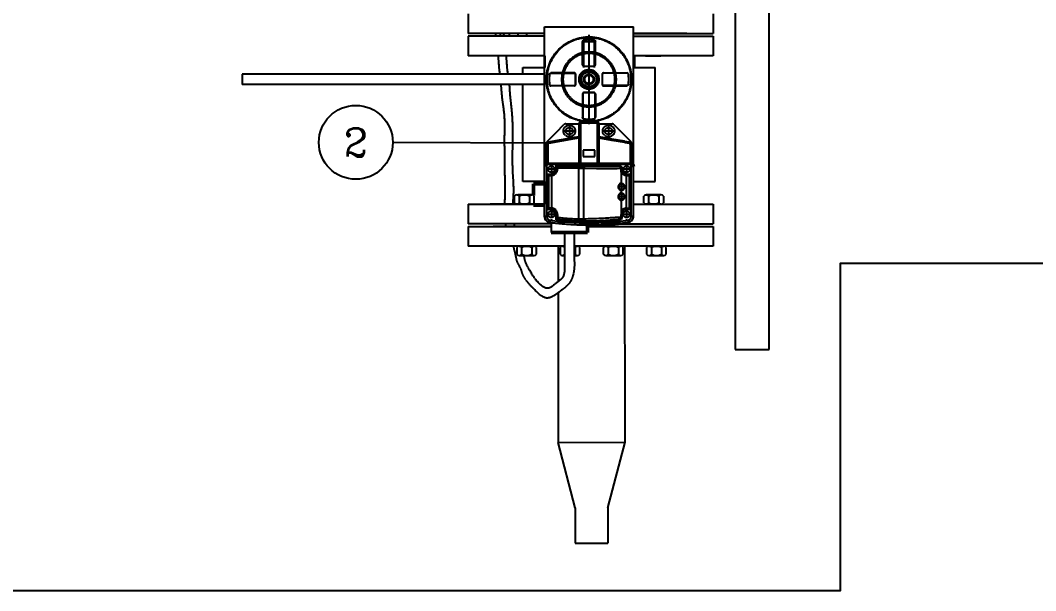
# Model space of a CAD drawing. Header units: millimetres. Extents: x -17263 to -7565, y 1486 to 4446.
# Drawn here: x -15091 to -14314, y 1676 to 2112 of the extents above; entities that cross this region are included whole.
import ezdxf
from ezdxf.enums import TextEntityAlignment as Align

# ---------------------------------------------------------------- set-up
doc = ezdxf.new("R2010")
doc.units = ezdxf.units.MM
doc.linetypes.add('1 PULG', pattern=[10, 10, 0])
doc.linetypes.add('CENTER', pattern=[50.8, 31.75, -6.35, 6.35, -6.35])
for name, color, linetype, lineweight in [('AM_0', 7, 'Continuous', 50), ('AM_4', 3, 'Continuous', 25), ('AM_7', 7, 'CENTER', 25)]:
    doc.layers.add(name, color=color, linetype=linetype, lineweight=lineweight)
for name, color, linetype in [('Conductor nuevo', 1, '1 PULG'), ('Instrumentos nuevos', 3, '1 PULG'), ('PIPING', 3, 'Continuous'), ('REFERENCIAS', 1, 'Continuous')]:
    doc.layers.add(name, color=color, linetype=linetype)
doc.styles.add('ROMANC', font='romanc')

# ---------------------------------------------------------------- blocks, each defined once
blk = doc.blocks.new('REF_NUM')
at = {"layer": 'REFERENCIAS'}
blk.add_circle((0, 0), 7.9, dxfattribs=at)
at = {"layer": 'REFERENCIAS', "style": 'ROMANC'}
blk.add_attdef('NUM', text='', height=6, dxfattribs=at).set_placement((0, 0), align=Align.MIDDLE)

msp = doc.modelspace()

# ---------------------------------------------------------------- linework, layer by layer
for p, q in [((-14544.14, 2259.47), (-14544.14, 1860.52)), ((-14518.1, 1971.63), (-14518.1, 2257.92)), ((-14748.23, 2117.13), (-14748.23, 2102.13)), ((-14560.87, 2117.13), (-14560.87, 2102.13)), ((-14689.86, 2000.91), (-14689.86, 2107.3)), ((-14689.86, 2107.3), (-14621.87, 2107.3)), ((-14621.87, 2000.86), (-14621.87, 2107.3)), ((-14689.86, 2102.13), (-14748.23, 2102.13)), ((-14689.86, 2100.13), (-14748.23, 2100.13)), ((-14748.23, 2100.13), (-14748.23, 2085.13)), ((-14710.17, 2100.13), (-14748.23, 2100.13)), ((-14689.86, 2102.13), (-14732, 2102.13)), ((-14580.92, 2102.13), (-14621.87, 2102.13)), ((-14621.87, 2102.13), (-14560.87, 2102.13)), ((-14621.87, 2100.13), (-14592.91, 2100.13)), ((-14621.87, 2100.13), (-14560.87, 2100.13)), ((-14560.87, 2100.13), (-14560.87, 2085.13)), ((-14689.86, 2085.13), (-14748.23, 2085.13)), ((-14689.72, 2085.13), (-14689.72, 2076.11)), ((-14560.87, 2085.13), (-14621.87, 2085.13)), ((-14621.87, 2085.13), (-14621.03, 2085.13)), ((-14621.03, 2085.13), (-14621.03, 2076.11)), ((-14706.36, 2071.07), (-14706.36, 2076.11)), ((-14706.36, 2076.11), (-14689.86, 2076.11)), ((-14693.86, 2076.11), (-14689.86, 2076.11)), ((-14621.87, 2076.11), (-14618.06, 2076.11)), ((-14621.87, 2076.11), (-14605.37, 2076.11)), ((-14605.37, 1989.13), (-14605.37, 2076.11)), ((-14689.86, 2071.07), (-14920.87, 2071.07)), ((-14920.87, 2071.07), (-14920.87, 2067.07)), ((-14920.87, 2067.07), (-14920.87, 2063.07)), ((-14689.86, 2063.07), (-14920.87, 2063.07)), ((-14706.36, 1989.13), (-14706.36, 2063.07)), ((-14689.87, 1989.13), (-14706.36, 1989.13)), ((-14689.72, 1989.13), (-14689.72, 1971.63)), ((-14622.01, 1989.13), (-14622.01, 1971.63)), ((-14621.87, 1989.13), (-14605.37, 1989.13)), ((-14748.23, 1971.63), (-14748.23, 1956.63)), ((-14748.23, 1971.63), (-14689.73, 1971.63)), ((-14689.73, 1971.63), (-14731.46, 1971.63)), ((-14710.17, 1971.63), (-14731.46, 1971.63)), ((-14622, 1971.63), (-14580.27, 1971.63)), ((-14622, 1971.63), (-14560.87, 1971.63)), ((-14601.56, 1971.63), (-14580.27, 1971.63)), ((-14560.87, 1971.63), (-14560.87, 1956.63)), ((-14518.1, 1860.52), (-14518.1, 1971.63)), ((-14684.72, 1956.63), (-14748.23, 1956.63)), ((-14638.04, 1956.63), (-14560.87, 1956.63)), ((-14748.23, 1954.63), (-14684.72, 1954.63)), ((-14748.22, 1954.63), (-14748.22, 1939.63)), ((-14707.78, 1954.63), (-14729.07, 1954.63)), ((-14684.72, 1954.63), (-14729.07, 1954.63)), ((-14670.87, 1950.07), (-14674.47, 1950.07)), ((-14674.47, 1950.07), (-14667.07, 1950.07)), ((-14657.02, 1954.63), (-14654.74, 1954.63)), ((-14654.74, 1954.63), (-14657.02, 1954.63)), ((-14657.02, 1954.63), (-14653.23, 1954.63)), ((-14655.87, 1954.63), (-14580.27, 1954.63)), ((-14655.87, 1954.63), (-14560.87, 1954.63)), ((-14607.56, 1954.63), (-14590.52, 1954.63)), ((-14607.56, 1954.63), (-14577.98, 1954.63)), ((-14560.87, 1954.63), (-14560.87, 1939.63)), ((-14674.47, 1939.63), (-14748.22, 1939.63)), ((-14679.5, 1939.63), (-14679.5, 1912.44)), ((-14560.87, 1939.63), (-14667.07, 1939.63)), ((-14628.22, 1789.68), (-14628.37, 1939.63)), ((-14679.5, 1903.91), (-14679.5, 1789.63)), ((-14544.14, 1860.52), (-14518.1, 1860.52)), ((-14679.5, 1789.63), (-14628.22, 1789.68)), ((-14666.34, 1739.64), (-14679.5, 1789.63)), ((-14641.34, 1739.65), (-14628.22, 1789.68)), ((-14666.33, 1739.65), (-14666.33, 1712.61)), ((-14641.33, 1739.66), (-14641.33, 1712.62)), ((-14666.33, 1712.61), (-14641.33, 1712.61))]:
    msp.add_line(p, q)
msp.add_lwpolyline([(-15513.84, 3061.27), (-13588.84, 3061.27), (-13588.84, 1926.27), (-14463.84, 1926.27), (-14463.84, 1676.27), (-15513.84, 1676.27), (-15513.84, 3061.27)], close=True)
for points in [[(-14722.67, 2063.07), (-14722.66, 2062.99), (-14722.64, 2062.91), (-14722.62, 2062.83)], [(-14716.53, 2063.07), (-14716.53, 2063.07), (-14716.53, 2063.07), (-14716.53, 2063.07)], [(-14719.09, 1954.63), (-14719.24, 1955.29), (-14719.38, 1955.96), (-14719.52, 1956.63)]]:
    msp.add_open_spline(points, degree=3)
msp.add_open_spline([(-14712.4, 1954.63), (-14712.51, 1954.99), (-14712.71, 1955.66), (-14712.88, 1956.33), (-14712.95, 1956.63)], degree=3, knots=[79.291079, 79.291079, 79.291079, 79.291079, 80.442328, 81.36762, 81.36762, 81.36762, 81.36762])
at = {"layer": 'AM_0'}
for p, q in [((-14698.37, 1978.38), (-14698.37, 1987.32)), ((-14689.87, 1987.32), (-14698.37, 1987.32)), ((-14698.37, 1970.82), (-14698.37, 1972.04)), ((-14698.37, 1970.82), (-14689.87, 1970.82)), ((-14684.72, 1950.07), (-14657.02, 1950.07)), ((-14657.02, 1950.07), (-14657.02, 1955.75))]:
    msp.add_line(p, q, dxfattribs=at)
for points in [[(-14621.87, 2000.86), (-14621.87, 2000.96), (-14621.9, 2001.05), (-14621.95, 2001.14), (-14622.01, 2001.21)], [(-14633.35, 1956.94), (-14634.72, 1956.82), (-14636.15, 1956.69), (-14637.64, 1956.57), (-14639.16, 1956.45), (-14640.69, 1956.33), (-14642.18, 1956.23), (-14643.63, 1956.13), (-14645.04, 1956.04), (-14646.38, 1955.96)]]:
    msp.add_lwpolyline(points, dxfattribs=at)
at = {"layer": 'AM_4'}
for p, q in [((-14622.01, 2001.21), (-14622.14, 2001.21)), ((-14621.87, 2000.86), (-14622, 2000.86))]:
    msp.add_line(p, q, dxfattribs=at)
msp.add_lwpolyline([(-14622, 2000.86), (-14622.01, 2000.96), (-14622.04, 2001.05), (-14622.08, 2001.14), (-14622.14, 2001.21)], dxfattribs=at)
at = {"layer": 'AM_7'}
for p, q in [((-14689.86, 2067.07), (-14689.99, 2067.07)), ((-14621.74, 2067.07), (-14621.87, 2067.07))]:
    msp.add_line(p, q, dxfattribs=at)
at = {"layer": 'Conductor nuevo'}
for p, q in [((-14674.47, 1950.07), (-14674.47, 1928.57)), ((-14667.07, 1950.07), (-14667.07, 1928.57))]:
    msp.add_line(p, q, dxfattribs=at)
for points in [[(-14727.45, 2102.13), (-14727.29, 2101.47), (-14727.15, 2100.8), (-14727.02, 2100.13)], [(-14723.46, 2100.13), (-14723.48, 2100.8), (-14723.49, 2101.47), (-14723.49, 2102.13)], [(-14721.31, 2102.13), (-14721.16, 2101.47), (-14721.01, 2100.8), (-14720.88, 2100.13)], [(-14716.62, 2100.13), (-14716.62, 2100.8), (-14716.62, 2101.47), (-14716.62, 2102.13)], [(-14710.38, 2102.13), (-14710.31, 2101.47), (-14710.25, 2100.8), (-14710.19, 2100.13)], [(-14703.6, 2102.13), (-14703.54, 2101.47), (-14703.48, 2100.8), (-14703.42, 2100.13)], [(-14725.35, 2085.13), (-14725.05, 2080.41), (-14724.79, 2075.73), (-14724.13, 2071.07)], [(-14719.24, 2085.13), (-14718.94, 2080.41), (-14718.68, 2075.73), (-14718.01, 2071.07)]]:
    msp.add_open_spline(points, degree=3, dxfattribs=at)
for points, knots in [([(-14720.21, 1971.63), (-14720.2, 1971.88), (-14720.02, 1976.31), (-14719.64, 1985.2), (-14720.3, 1997.27), (-14720.09, 2009.46), (-14720.54, 2021.37), (-14719.92, 2033.38), (-14720.73, 2043.46), (-14722.19, 2052.26), (-14722.61, 2058.44), (-14722.95, 2062.26), (-14723.02, 2063.07)], [116.067759, 116.067759, 116.067759, 116.067759, 116.827472, 129.376291, 142.739423, 153.05903, 165.930473, 178.476113, 189.097012, 196.170399, 205.23678, 207.663309, 207.663309, 207.663309, 207.663309]), ([(-14713.9, 1971.63), (-14713.72, 1975.14), (-14712.99, 1983.46), (-14714.81, 2002.16), (-14713.69, 2022.19), (-14714.42, 2041.59), (-14716.03, 2053.32), (-14716.43, 2060.29), (-14716.53, 2063.07)], [96.406212, 96.406212, 96.406212, 96.406212, 106.941503, 121.480507, 152.509072, 167.048112, 179.660947, 187.98768, 187.98768, 187.98768, 187.98768]), ([(-14667.07, 1928.57), (-14667.03, 1926.98), (-14666.93, 1923.01), (-14667.83, 1917.35), (-14669.87, 1912.49), (-14672.79, 1908.97), (-14676.7, 1906.11), (-14681.27, 1902.45), (-14689.47, 1897.61), (-14695.81, 1904.88), (-14701.02, 1909.83), (-14704.04, 1913.58), (-14706.7, 1917.89), (-14707.72, 1922.87), (-14710.74, 1926.89), (-14711.46, 1930.98), (-14712.26, 1934.5), (-14712.9, 1937.21), (-14713.5, 1939.19), (-14713.63, 1939.63)], [0, 0, 0, 0, 4.770968, 11.895199, 17.030158, 20.358315, 25.516072, 31.371297, 38.50698, 50.654655, 54.297748, 60.624647, 64.922991, 69.365185, 75.647773, 79.508938, 81.667367, 86.49382, 87.863517, 87.863517, 87.863517, 87.863517]), ([(-14674.47, 1928.57), (-14674.46, 1927.16), (-14674.44, 1922.78), (-14674.64, 1915.34), (-14681.39, 1911.5), (-14686.92, 1905.52), (-14695.82, 1911.89), (-14700.1, 1919.35), (-14704.19, 1926.37), (-14705.18, 1930.48), (-14705.41, 1932.23), (-14705.46, 1932.7)], [0, 0, 0, 0, 4.302755, 13.371351, 19.518746, 26.991856, 34.115713, 46.855516, 54.185178, 58.046363, 59.471376, 59.471376, 59.471376, 59.471376])]:
    msp.add_open_spline(points, degree=3, knots=knots, dxfattribs=at)
at = {"layer": 'Instrumentos nuevos'}
for p, q in [((-14660.77, 2078.17), (-14660.77, 2096.13)), ((-14660.67, 2096.22), (-14660.67, 2078.27)), ((-14655.87, 2101.19), (-14655.87, 2032.94)), ((-14651.07, 2078.27), (-14651.07, 2096.22)), ((-14650.97, 2095.95), (-14650.97, 2096.13)), ((-14650.97, 2078.17), (-14650.97, 2096.13)), ((-14660.66, 2095.38), (-14660.77, 2095.39)), ((-14660.67, 2095.14), (-14660.77, 2095.15)), ((-14650.97, 2095.39), (-14651.07, 2095.38)), ((-14650.97, 2095.15), (-14651.07, 2095.14)), ((-14660.77, 2087.18), (-14660.67, 2087.18)), ((-14660.67, 2086.12), (-14660.77, 2086.12)), ((-14660.67, 2086.82), (-14660.67, 2086.35)), ((-14651.24, 2087.18), (-14651.06, 2087.18)), ((-14651.07, 2086.35), (-14651.07, 2086.82)), ((-14650.97, 2086.12), (-14651.07, 2086.12)), ((-14651.06, 2087.18), (-14650.97, 2087.18)), ((-14659.77, 2077.17), (-14651.97, 2077.17)), ((-14659.67, 2077.27), (-14652.07, 2077.27)), ((-14685.01, 2071.87), (-14667.07, 2071.87)), ((-14684.75, 2071.97), (-14684.93, 2071.97)), ((-14666.97, 2071.97), (-14684.93, 2071.97)), ((-14684.18, 2071.87), (-14684.19, 2071.97)), ((-14683.95, 2071.97), (-14683.94, 2071.87)), ((-14675.97, 2071.87), (-14675.97, 2071.97)), ((-14674.91, 2071.97), (-14674.91, 2071.87)), ((-14666.07, 2063.27), (-14666.07, 2070.87)), ((-14665.97, 2063.17), (-14665.97, 2070.97)), ((-14659.18, 2068.35), (-14659.21, 2068.32)), ((-14659.21, 2065.82), (-14659.18, 2065.79)), ((-14652.52, 2068.32), (-14652.55, 2068.35)), ((-14652.55, 2065.79), (-14652.52, 2065.82)), ((-14645.77, 2070.97), (-14645.77, 2063.17)), ((-14645.67, 2070.87), (-14645.47, 2070.87)), ((-14645.67, 2070.87), (-14645.67, 2063.27)), ((-14644.77, 2071.97), (-14626.8, 2071.97)), ((-14626.72, 2071.87), (-14644.67, 2071.87)), ((-14636.82, 2071.87), (-14636.82, 2071.97)), ((-14635.76, 2071.97), (-14635.76, 2071.87)), ((-14627.79, 2071.87), (-14627.79, 2071.97)), ((-14627.55, 2071.97), (-14627.55, 2071.87)), ((-14685.01, 2062.27), (-14667.07, 2062.27)), ((-14666.97, 2062.17), (-14684.93, 2062.17)), ((-14684.19, 2062.17), (-14684.18, 2062.27)), ((-14683.94, 2062.27), (-14683.95, 2062.17)), ((-14675.97, 2062.17), (-14675.97, 2062.27)), ((-14674.91, 2062.27), (-14674.91, 2062.17)), ((-14666.07, 2063.27), (-14666.27, 2063.27)), ((-14644.77, 2062.17), (-14626.8, 2062.17)), ((-14626.72, 2062.27), (-14644.67, 2062.27)), ((-14636.82, 2062.17), (-14636.82, 2062.27)), ((-14635.76, 2062.27), (-14635.76, 2062.17)), ((-14627.79, 2062.17), (-14627.79, 2062.27)), ((-14627.55, 2062.27), (-14627.55, 2062.17)), ((-14626.98, 2062.17), (-14626.8, 2062.17)), ((-14660.77, 2055.97), (-14660.77, 2038)), ((-14660.67, 2055.87), (-14660.67, 2037.92)), ((-14651.97, 2056.97), (-14659.77, 2056.97)), ((-14652.07, 2056.87), (-14659.67, 2056.87)), ((-14651.07, 2037.92), (-14651.07, 2055.87)), ((-14650.97, 2055.97), (-14650.97, 2038)), ((-14660.77, 2048.02), (-14660.67, 2048.02)), ((-14660.67, 2046.96), (-14660.77, 2046.96)), ((-14660.67, 2047.78), (-14660.67, 2047.32)), ((-14651.07, 2048.02), (-14650.97, 2048.02)), ((-14651.07, 2047.32), (-14651.07, 2047.78)), ((-14650.97, 2046.96), (-14651.06, 2046.96)), ((-14662.37, 2034.57), (-14649.37, 2034.57)), ((-14662.37, 2034.57), (-14662.37, 2002.07)), ((-14660.77, 2038.99), (-14660.67, 2038.99)), ((-14660.77, 2038.75), (-14660.66, 2038.75)), ((-14660.77, 2038.19), (-14660.77, 2038)), ((-14651.07, 2038.99), (-14650.97, 2038.99)), ((-14651.07, 2038.75), (-14650.97, 2038.75)), ((-14649.37, 2002.07), (-14649.37, 2034.57)), ((-14687.78, 2019.65), (-14674.95, 2032.48)), ((-14666.14, 2027.57), (-14675.59, 2027.57)), ((-14673.54, 2033.07), (-14663.37, 2033.07)), ((-14670.87, 2032.29), (-14670.87, 2022.84)), ((-14663.37, 2003.07), (-14663.37, 2033.57)), ((-14648.37, 2033.57), (-14663.37, 2033.57)), ((-14648.37, 2033.57), (-14648.37, 2003.07)), ((-14648.37, 2033.07), (-14638.19, 2033.07)), ((-14636.14, 2027.57), (-14645.59, 2027.57)), ((-14640.87, 2032.29), (-14640.87, 2022.84)), ((-14636.78, 2032.48), (-14623.95, 2019.65)), ((-14686.71, 2019.36), (-14663.37, 2023.48)), ((-14686.54, 2018.37), (-14663.37, 2022.46)), ((-14648.37, 2023.48), (-14625.02, 2019.36)), ((-14648.37, 2022.46), (-14625.19, 2018.37)), ((-14688.37, 2002.07), (-14688.37, 2018.24)), ((-14687.37, 2017.39), (-14688.37, 2017.39)), ((-14687.37, 2017.39), (-14687.37, 2002.07)), ((-14651.37, 2013.07), (-14660.37, 2013.07)), ((-14660.37, 2013.07), (-14660.37, 2008.07)), ((-14651.37, 2008.07), (-14651.37, 2013.07)), ((-14624.37, 2017.39), (-14624.37, 2002.07)), ((-14623.37, 2017.39), (-14624.37, 2017.39)), ((-14623.37, 2018.24), (-14623.37, 2002.07)), ((-14688.37, 2003.07), (-14623.37, 2003.07)), ((-14660.37, 2008.07), (-14651.37, 2008.07)), ((-14689.87, 1962.34), (-14689.87, 2000.86)), ((-14689.73, 2000.86), (-14689.87, 2000.86)), ((-14689.73, 1962.45), (-14689.73, 2000.86)), ((-14689.72, 2001.21), (-14688.86, 2002.07)), ((-14689.59, 2001.21), (-14689.72, 2001.21)), ((-14622.87, 2002.07), (-14688.86, 2002.07)), ((-14688.47, 2002.07), (-14688.23, 2001.83)), ((-14688.23, 2001.83), (-14688, 2002.07)), ((-14688.23, 2001.83), (-14688.23, 1962.45)), ((-14681.99, 1998.42), (-14687.24, 1998.42)), ((-14684.62, 2001.04), (-14684.62, 1995.79)), ((-14684.62, 1996.32), (-14684.62, 1996.28)), ((-14682.47, 1998.42), (-14682.52, 1998.42)), ((-14680.92, 2001.38), (-14632.81, 2001.38)), ((-14680.92, 1998.42), (-14680.92, 2001.38)), ((-14680.92, 2001.38), (-14680.42, 2000.38)), ((-14679.92, 2000.88), (-14680.92, 2001.38)), ((-14680.42, 2000.38), (-14680.4, 2000.53)), ((-14680.42, 2000.38), (-14680.39, 2000.3)), ((-14680.42, 2000.38), (-14680.42, 1998.42)), ((-14680.42, 1998.42), (-14680.37, 1998.42)), ((-14680.37, 1998.42), (-14680.37, 1999.3)), ((-14679.87, 1999.3), (-14680.37, 1999.3)), ((-14680.03, 1999.93), (-14680.02, 1999.92)), ((-14632.81, 2000.88), (-14679.92, 2000.88)), ((-14679.89, 2000.8), (-14679.92, 2000.88)), ((-14679.89, 2000.8), (-14663.5, 2000.8)), ((-14663.5, 1999.3), (-14679.87, 1999.3)), ((-14679.87, 1999.3), (-14679.87, 1998.42)), ((-14663.5, 1999.3), (-14663.5, 2000.8)), ((-14663.5, 2000.8), (-14659.01, 2000.74)), ((-14663.5, 1960.39), (-14663.5, 1999.3)), ((-14659.72, 1960.33), (-14659.72, 1999.24)), ((-14632.81, 2000.88), (-14632.86, 2000.72)), ((-14632.81, 2000.88), (-14632.81, 2001.38)), ((-14631.37, 1999.23), (-14631.31, 1999.38)), ((-14631.37, 1999.23), (-14631.37, 1996.92)), ((-14631.37, 1996.92), (-14631.27, 1996.13)), ((-14631.36, 1998.42), (-14631.31, 1998.42)), ((-14631.36, 1998.42), (-14631.36, 1987.75)), ((-14630.81, 1999.38), (-14631.31, 1999.38)), ((-14631.31, 1998.42), (-14631.31, 1999.38)), ((-14631.1, 1999.33), (-14631.11, 1999.32)), ((-14630.81, 1999.38), (-14630.81, 1998.42)), ((-14624.49, 1998.42), (-14629.74, 1998.42)), ((-14629.21, 1998.42), (-14629.26, 1998.42)), ((-14627.12, 2001.04), (-14627.12, 1995.79)), ((-14627.12, 1996.28), (-14627.12, 1996.32)), ((-14623.73, 2002.07), (-14623.5, 2001.83)), ((-14623.5, 2001.83), (-14623.26, 2002.07)), ((-14623.5, 1962.45), (-14623.5, 2001.83)), ((-14622.01, 2001.21), (-14622.87, 2002.07)), ((-14622, 2000.86), (-14622, 1962.45)), ((-14621.87, 1962.34), (-14621.87, 2000.86)), ((-14687.34, 1967.61), (-14687.34, 1994.73)), ((-14687.34, 1994.73), (-14684.62, 1994.73)), ((-14687.34, 1994.73), (-14686.84, 1993.73)), ((-14687.34, 1994.73), (-14686.34, 1994.23)), ((-14686.84, 1993.73), (-14686.84, 1968.61)), ((-14686.84, 1993.73), (-14686.79, 1993.71)), ((-14686.79, 1968.63), (-14686.79, 1993.71)), ((-14684.62, 1994.23), (-14686.34, 1994.23)), ((-14686.29, 1994.21), (-14686.34, 1994.23)), ((-14686.12, 1993.82), (-14686.13, 1993.83)), ((-14685.61, 1994.18), (-14684.6, 1994.18)), ((-14684.62, 1994.18), (-14684.62, 1994.23)), ((-14684.62, 1993.68), (-14684.59, 1993.68)), ((-14684.6, 1994.18), (-14684.6, 1968.16)), ((-14630.87, 1987.54), (-14630.87, 1982.29)), ((-14627.14, 1993.68), (-14627.11, 1993.68)), ((-14627.13, 1994.18), (-14627.12, 1994.18)), ((-14627.13, 1968.16), (-14627.13, 1994.18)), ((-14627.12, 1994.73), (-14624.39, 1994.73)), ((-14625.39, 1994.23), (-14627.12, 1994.23)), ((-14627.12, 1994.23), (-14627.12, 1994.18)), ((-14625.6, 1993.83), (-14625.61, 1993.82)), ((-14625.39, 1994.23), (-14625.44, 1994.21)), ((-14624.39, 1994.73), (-14625.39, 1994.23)), ((-14625.39, 1994.23), (-14625.24, 1994.2)), ((-14624.94, 1993.71), (-14624.89, 1993.73)), ((-14624.94, 1993.71), (-14624.94, 1968.63)), ((-14624.89, 1993.73), (-14624.39, 1994.73)), ((-14624.89, 1968.61), (-14624.89, 1993.73)), ((-14624.39, 1994.73), (-14624.39, 1967.61)), ((-14628.24, 1984.92), (-14633.49, 1984.92)), ((-14631.36, 1982.09), (-14631.36, 1980.25)), ((-14630.87, 1980.04), (-14630.87, 1974.79)), ((-14628.24, 1977.42), (-14633.49, 1977.42)), ((-14631.36, 1974.59), (-14631.36, 1963.92)), ((-14686.84, 1968.61), (-14687.34, 1967.61)), ((-14687.34, 1967.61), (-14686.34, 1968.11)), ((-14684.62, 1967.61), (-14687.34, 1967.61)), ((-14686.79, 1968.63), (-14686.84, 1968.61)), ((-14686.34, 1968.11), (-14686.49, 1968.13)), ((-14686.34, 1968.11), (-14686.29, 1968.13)), ((-14686.34, 1968.11), (-14684.62, 1968.11)), ((-14684.59, 1968.66), (-14684.62, 1968.66)), ((-14684.62, 1968.11), (-14684.62, 1968.16)), ((-14684.6, 1968.16), (-14684.62, 1968.16)), ((-14684.62, 1966.54), (-14684.62, 1961.29)), ((-14684.62, 1966.06), (-14684.62, 1966.02)), ((-14631.37, 1966.02), (-14631.37, 1961.59)), ((-14627.14, 1968.66), (-14627.11, 1968.66)), ((-14627.13, 1968.16), (-14625.9, 1968.15)), ((-14627.12, 1968.16), (-14627.12, 1968.11)), ((-14627.12, 1968.11), (-14625.39, 1968.11)), ((-14624.39, 1967.61), (-14627.12, 1967.61)), ((-14627.12, 1966.54), (-14627.12, 1961.29)), ((-14627.12, 1966.02), (-14627.12, 1966.06)), ((-14625.44, 1968.13), (-14625.39, 1968.11)), ((-14625.39, 1968.11), (-14624.39, 1967.61)), ((-14624.89, 1968.61), (-14624.94, 1968.63)), ((-14624.89, 1968.61), (-14624.89, 1968.61)), ((-14689.73, 1962.45), (-14689.87, 1962.34)), ((-14689.73, 1962.45), (-14688.23, 1962.45)), ((-14681.99, 1963.92), (-14687.24, 1963.92)), ((-14686, 1957.88), (-14685.87, 1958)), ((-14685.66, 1959.48), (-14685.87, 1958)), ((-14684.08, 1959.49), (-14684.94, 1959.49)), ((-14684.72, 1957.7), (-14684.72, 1950.07)), ((-14684.51, 1959.92), (-14684.51, 1959.06)), ((-14682.52, 1963.92), (-14682.47, 1963.92)), ((-14680.92, 1959.65), (-14680.92, 1963.92)), ((-14680.42, 1960.54), (-14680.92, 1959.65)), ((-14680.92, 1959.65), (-14679.98, 1960.05)), ((-14679.87, 1963.92), (-14680.42, 1963.92)), ((-14680.42, 1963.92), (-14680.42, 1960.54)), ((-14680.39, 1960.62), (-14680.42, 1960.54)), ((-14680.37, 1961.63), (-14680.37, 1963.92)), ((-14680.37, 1961.63), (-14679.87, 1961.63)), ((-14680.09, 1960.9), (-14680.1, 1960.9)), ((-14680.02, 1960.05), (-14679.98, 1960.05)), ((-14679.98, 1960.05), (-14679.95, 1960.13)), ((-14679.87, 1963.92), (-14679.87, 1961.63)), ((-14663.56, 1958.89), (-14663.5, 1960.39)), ((-14632.7, 1960.1), (-14632.64, 1959.95)), ((-14632.59, 1959.45), (-14632.64, 1959.95)), ((-14631.31, 1961.44), (-14631.37, 1961.59)), ((-14631.31, 1963.92), (-14631.36, 1963.92)), ((-14631.31, 1961.44), (-14631.31, 1963.92)), ((-14631.31, 1961.44), (-14630.81, 1961.44)), ((-14630.81, 1963.92), (-14630.81, 1961.44)), ((-14624.49, 1963.92), (-14629.74, 1963.92)), ((-14629.26, 1963.92), (-14629.21, 1963.92)), ((-14626.79, 1959.49), (-14627.65, 1959.49)), ((-14627.22, 1959.92), (-14627.22, 1959.06)), ((-14625.86, 1958), (-14625.73, 1957.88)), ((-14623.5, 1962.45), (-14622, 1962.45)), ((-14621.87, 1962.34), (-14622, 1962.45))]:
    msp.add_line(p, q, dxfattribs=at)
for points in [[(-14659.72, 2097.32), (-14659.96, 2097.27), (-14660.19, 2097.16), (-14660.37, 2097.03), (-14660.52, 2096.86), (-14660.69, 2096.56), (-14660.77, 2096.13)], [(-14659.79, 2097.21), (-14659.99, 2097.16), (-14660.17, 2097.08), (-14660.33, 2096.97), (-14660.46, 2096.82), (-14660.62, 2096.52), (-14660.67, 2096.22)], [(-14659.89, 2076.22), (-14659.89, 2095.92), (-14651.87, 2095.92), (-14651.87, 2076.24)], [(-14652.01, 2097.32), (-14651.77, 2097.27), (-14651.56, 2097.17), (-14651.37, 2097.03), (-14651.21, 2096.86), (-14651.08, 2096.64)], [(-14651.94, 2097.21), (-14651.75, 2097.17), (-14651.57, 2097.08), (-14651.4, 2096.97), (-14651.27, 2096.82), (-14651.13, 2096.57), (-14651.07, 2096.22)], [(-14651.08, 2096.64), (-14651.02, 2096.5), (-14650.97, 2096.13)], [(-14651.27, 2087.13), (-14651.25, 2087.13), (-14651.25, 2087.14), (-14651.24, 2087.18)], [(-14686.12, 2070.92), (-14686.06, 2071.16), (-14685.97, 2071.38), (-14685.83, 2071.56), (-14685.66, 2071.72), (-14685.44, 2071.86)], [(-14686.01, 2071), (-14685.96, 2071.19), (-14685.88, 2071.37), (-14685.76, 2071.53), (-14685.62, 2071.67), (-14685.37, 2071.8), (-14685.01, 2071.87)], [(-14625.61, 2070.92), (-14625.67, 2071.17), (-14625.77, 2071.39), (-14625.91, 2071.57), (-14626.07, 2071.72), (-14626.37, 2071.89), (-14626.8, 2071.97)], [(-14625.72, 2071), (-14625.77, 2071.2), (-14625.85, 2071.38), (-14625.97, 2071.53), (-14626.11, 2071.67), (-14626.41, 2071.82), (-14626.72, 2071.87)], [(-14686.12, 2063.22), (-14686.06, 2062.97), (-14685.96, 2062.75), (-14685.82, 2062.57), (-14685.66, 2062.41), (-14685.36, 2062.25), (-14684.93, 2062.17)], [(-14686.01, 2063.14), (-14685.96, 2062.94), (-14685.88, 2062.76), (-14685.76, 2062.6), (-14685.62, 2062.47), (-14685.32, 2062.32), (-14685.01, 2062.27)], [(-14626.29, 2062.28), (-14626.43, 2062.23), (-14626.8, 2062.17)], [(-14625.72, 2063.14), (-14625.77, 2062.95), (-14625.85, 2062.77), (-14625.97, 2062.61), (-14626.11, 2062.47), (-14626.36, 2062.33), (-14626.72, 2062.27)], [(-14625.61, 2063.22), (-14625.67, 2062.98), (-14625.76, 2062.76), (-14625.9, 2062.57), (-14626.07, 2062.41), (-14626.29, 2062.28)], [(-14660.65, 2037.49), (-14660.71, 2037.63), (-14660.77, 2038)], [(-14659.79, 2036.93), (-14659.98, 2036.97), (-14660.16, 2037.05), (-14660.33, 2037.17), (-14660.46, 2037.32), (-14660.6, 2037.56), (-14660.67, 2037.92)], [(-14659.72, 2036.81), (-14659.96, 2036.87), (-14660.17, 2036.97), (-14660.36, 2037.1), (-14660.52, 2037.28), (-14660.65, 2037.49)], [(-14652.01, 2036.81), (-14651.77, 2036.87), (-14651.54, 2036.98), (-14651.36, 2037.11), (-14651.21, 2037.28), (-14651.04, 2037.58), (-14650.97, 2038)], [(-14651.94, 2036.93), (-14651.74, 2036.98), (-14651.56, 2037.06), (-14651.4, 2037.17), (-14651.27, 2037.32), (-14651.11, 2037.61), (-14651.07, 2037.92)], [(-14689.72, 2001.21), (-14689.78, 2001.14), (-14689.83, 2001.05), (-14689.86, 2000.96), (-14689.87, 2000.86)], [(-14689.73, 2000.86), (-14689.7, 2000.88), (-14689.6, 2000.94), (-14689.44, 2001.04), (-14689.23, 2001.18), (-14689.13, 2001.25), (-14689, 2001.33), (-14688.84, 2001.43), (-14688.56, 2001.62), (-14688.23, 2001.83)], [(-14689.73, 2000.86), (-14689.72, 2000.96), (-14689.7, 2001.05), (-14689.65, 2001.14), (-14689.59, 2001.21)], [(-14688.71, 2002.07), (-14689.11, 2001.67), (-14689.39, 2001.4), (-14689.54, 2001.26), (-14689.57, 2001.23), (-14689.59, 2001.21)], [(-14680.42, 2000.38), (-14680.42, 2000.38), (-14680.42, 2000.38)], [(-14680.4, 2000.53), (-14680.39, 2000.57), (-14680.34, 2000.66), (-14680.28, 2000.74), (-14680.2, 2000.8), (-14680.11, 2000.85), (-14679.92, 2000.88)], [(-14680.39, 2000.3), (-14680.35, 2000.49), (-14680.25, 2000.65), (-14680.08, 2000.76), (-14679.89, 2000.8)], [(-14679.92, 2000.88), (-14679.92, 2000.88), (-14679.92, 2000.88)], [(-14679.87, 1999.3), (-14679.87, 1999.86), (-14679.88, 2000.33), (-14679.88, 2000.66), (-14679.89, 2000.8)], [(-14663.5, 1999.3), (-14662.52, 1999.3), (-14661.55, 1999.29), (-14661.2, 1999.28), (-14660.85, 1999.27), (-14660.48, 1999.26), (-14660, 1999.25), (-14659.83, 1999.25), (-14659.77, 1999.24), (-14659.74, 1999.24), (-14659.72, 1999.24)], [(-14659.01, 2000.74), (-14659.27, 2000.62), (-14659.5, 2000.28), (-14659.66, 1999.78), (-14659.72, 1999.24)], [(-14659.72, 1999.24), (-14657.39, 1999.18), (-14655, 1999.14), (-14652.54, 1999.1), (-14650.01, 1999.06), (-14647.4, 1999.04), (-14644.73, 1999.02), (-14643, 1999.02), (-14641.36, 1999.02), (-14639.8, 1999.02), (-14638.32, 1999.03), (-14636.93, 1999.05), (-14636.11, 1999.06), (-14635.34, 1999.07), (-14634.62, 1999.08), (-14633.95, 1999.1), (-14633.34, 1999.12), (-14632.91, 1999.13), (-14632.53, 1999.14), (-14632.2, 1999.16), (-14631.93, 1999.17), (-14631.54, 1999.2), (-14631.43, 1999.21), (-14631.36, 1999.23)], [(-14632.86, 2000.72), (-14633.04, 2000.69), (-14633.43, 2000.65), (-14634, 2000.62), (-14634.69, 2000.6), (-14635.72, 2000.57), (-14636.83, 2000.55), (-14637.98, 2000.54), (-14639.75, 2000.52), (-14641.55, 2000.52), (-14643.36, 2000.52), (-14645.17, 2000.52), (-14647.57, 2000.54), (-14649.95, 2000.57), (-14652.29, 2000.6), (-14654.6, 2000.64), (-14656.84, 2000.68), (-14659.01, 2000.74)], [(-14631.37, 1999.23), (-14631.48, 1999.8), (-14631.81, 2000.28), (-14632.29, 2000.61), (-14632.86, 2000.72)], [(-14632.81, 2000.88), (-14632.23, 2000.77), (-14631.75, 2000.44), (-14631.44, 2000), (-14631.34, 1999.71), (-14631.31, 1999.38)], [(-14632.8, 2001.38), (-14632.42, 2001.34), (-14632.04, 2001.23), (-14631.7, 2001.05), (-14631.39, 2000.8), (-14631.14, 2000.49), (-14630.96, 2000.14), (-14630.85, 1999.77), (-14630.81, 1999.38)], [(-14631.27, 1996.13), (-14631.31, 1996.78), (-14631.34, 1997.42), (-14631.36, 1998.42)], [(-14622, 2000.86), (-14622.04, 2000.88), (-14622.14, 2000.95), (-14622.29, 2001.04), (-14622.39, 2001.11), (-14622.5, 2001.18), (-14622.6, 2001.24), (-14622.71, 2001.32), (-14622.84, 2001.4), (-14622.97, 2001.49), (-14623.19, 2001.63), (-14623.5, 2001.83)], [(-14622.14, 2001.21), (-14622.17, 2001.24), (-14622.25, 2001.31), (-14622.4, 2001.45), (-14622.66, 2001.71), (-14623.02, 2002.07)], [(-14686.53, 1994.19), (-14686.61, 1994.14), (-14686.69, 1994.08), (-14686.76, 1994), (-14686.8, 1993.91), (-14686.84, 1993.73)], [(-14686.84, 1993.73), (-14686.84, 1993.73), (-14686.84, 1993.73)], [(-14686.79, 1993.71), (-14686.75, 1993.9), (-14686.64, 1994.06), (-14686.48, 1994.17), (-14686.29, 1994.21)], [(-14686.79, 1993.71), (-14686.7, 1993.7), (-14686.52, 1993.69), (-14686.25, 1993.69), (-14685.94, 1993.68), (-14685.61, 1993.68), (-14685.27, 1993.68), (-14684.93, 1993.68), (-14684.62, 1993.68)], [(-14686.34, 1994.23), (-14686.52, 1994.19), (-14686.53, 1994.19)], [(-14686.34, 1994.23), (-14686.34, 1994.23), (-14686.34, 1994.23)], [(-14685.61, 1994.18), (-14685.88, 1994.19), (-14686.17, 1994.2), (-14686.29, 1994.21)], [(-14684.62, 1994.18), (-14684.62, 1994.13), (-14684.62, 1993.99), (-14684.62, 1993.84), (-14684.62, 1993.68)], [(-14631.36, 1987.75), (-14631.44, 1987.72), (-14631.55, 1987.69), (-14631.68, 1987.64), (-14631.83, 1987.57), (-14632.14, 1987.41), (-14632.46, 1987.18), (-14632.62, 1987.06), (-14632.76, 1986.92), (-14632.9, 1986.77), (-14633.25, 1986.26), (-14633.4, 1985.94), (-14633.5, 1985.61), (-14633.59, 1984.92), (-14633.5, 1984.22), (-14633.25, 1983.58), (-14633.09, 1983.31), (-14632.9, 1983.07), (-14632.46, 1982.65), (-14632.31, 1982.54), (-14632.15, 1982.43), (-14631.99, 1982.34), (-14631.83, 1982.27), (-14631.69, 1982.2), (-14631.55, 1982.15), (-14631.44, 1982.11), (-14631.36, 1982.09)], [(-14631.97, 1987.16), (-14631.79, 1987.24), (-14631.7, 1987.27)], [(-14631.7, 1987.27), (-14631.56, 1987.35), (-14631.46, 1987.46), (-14631.39, 1987.59), (-14631.37, 1987.75)], [(-14627.12, 1994.18), (-14627.11, 1994.14), (-14627.11, 1994.03), (-14627.11, 1993.87), (-14627.11, 1993.68)], [(-14627.11, 1993.68), (-14626.7, 1993.68), (-14626.3, 1993.68), (-14625.94, 1993.68), (-14625.61, 1993.68), (-14625.34, 1993.69), (-14625.14, 1993.7), (-14625, 1993.7), (-14624.94, 1993.71)], [(-14625.44, 1994.21), (-14625.25, 1994.17), (-14625.09, 1994.06), (-14624.98, 1993.9), (-14624.94, 1993.71)], [(-14625.39, 1994.23), (-14625.39, 1994.23), (-14625.39, 1994.23)], [(-14625.24, 1994.2), (-14625.21, 1994.19), (-14625.12, 1994.14), (-14625.04, 1994.08), (-14624.97, 1994), (-14624.93, 1993.91), (-14624.89, 1993.73)], [(-14624.89, 1993.73), (-14624.89, 1993.73), (-14624.89, 1993.73)], [(-14631.36, 1980.25), (-14631.44, 1980.22), (-14631.55, 1980.19), (-14631.68, 1980.14), (-14631.83, 1980.07), (-14632.14, 1979.91), (-14632.46, 1979.68), (-14632.62, 1979.56), (-14632.76, 1979.42), (-14632.9, 1979.27), (-14633.25, 1978.76), (-14633.4, 1978.44), (-14633.5, 1978.11), (-14633.59, 1977.42), (-14633.5, 1976.72), (-14633.25, 1976.08), (-14633.09, 1975.81), (-14632.9, 1975.57), (-14632.46, 1975.15), (-14632.31, 1975.04), (-14632.15, 1974.93), (-14631.99, 1974.84), (-14631.83, 1974.77), (-14631.69, 1974.7), (-14631.55, 1974.65), (-14631.44, 1974.61), (-14631.36, 1974.59)], [(-14631.97, 1982.67), (-14632.22, 1982.82), (-14632.53, 1983.05), (-14632.84, 1983.39), (-14633.12, 1983.83), (-14633.3, 1984.35), (-14633.37, 1984.92), (-14633.3, 1985.48), (-14633.12, 1986.01), (-14632.84, 1986.44), (-14632.53, 1986.78), (-14632.22, 1987.02), (-14631.97, 1987.16)], [(-14631.97, 1975.17), (-14632.22, 1975.32), (-14632.53, 1975.55), (-14632.84, 1975.89), (-14633.12, 1976.33), (-14633.3, 1976.85), (-14633.37, 1977.42), (-14633.3, 1977.98), (-14633.12, 1978.51), (-14632.84, 1978.94), (-14632.53, 1979.28), (-14632.22, 1979.52), (-14631.97, 1979.66)], [(-14631.7, 1982.56), (-14631.79, 1982.59), (-14631.97, 1982.67)], [(-14631.97, 1979.66), (-14631.79, 1979.74), (-14631.7, 1979.77)], [(-14631.37, 1982.09), (-14631.39, 1982.24), (-14631.46, 1982.38), (-14631.56, 1982.49), (-14631.7, 1982.56)], [(-14631.7, 1979.77), (-14631.56, 1979.85), (-14631.46, 1979.96), (-14631.39, 1980.09), (-14631.37, 1980.25)], [(-14631.7, 1975.06), (-14631.79, 1975.09), (-14631.97, 1975.17)], [(-14631.37, 1974.59), (-14631.39, 1974.75), (-14631.46, 1974.88), (-14631.56, 1974.99), (-14631.7, 1975.06)], [(-14686.49, 1968.13), (-14686.52, 1968.15), (-14686.61, 1968.19), (-14686.69, 1968.26), (-14686.76, 1968.34), (-14686.8, 1968.43), (-14686.84, 1968.61)], [(-14686.84, 1968.61), (-14686.84, 1968.61), (-14686.84, 1968.61)], [(-14684.62, 1968.66), (-14685.03, 1968.66), (-14685.43, 1968.66), (-14685.79, 1968.66), (-14686.12, 1968.65), (-14686.39, 1968.65), (-14686.59, 1968.64), (-14686.73, 1968.63), (-14686.79, 1968.63)], [(-14686.29, 1968.13), (-14686.48, 1968.17), (-14686.64, 1968.27), (-14686.75, 1968.44), (-14686.79, 1968.63)], [(-14686.34, 1968.11), (-14686.34, 1968.11), (-14686.34, 1968.11)], [(-14684.62, 1968.16), (-14684.62, 1968.2), (-14684.62, 1968.31), (-14684.62, 1968.47), (-14684.62, 1968.66)], [(-14627.11, 1968.66), (-14627.11, 1968.47), (-14627.11, 1968.31), (-14627.11, 1968.2), (-14627.12, 1968.16)], [(-14627.11, 1968.66), (-14626.7, 1968.66), (-14626.3, 1968.66), (-14625.94, 1968.66), (-14625.61, 1968.65), (-14625.34, 1968.65), (-14625.14, 1968.64), (-14625, 1968.63), (-14624.94, 1968.63)], [(-14625.9, 1968.15), (-14625.59, 1968.14), (-14625.44, 1968.13)], [(-14624.94, 1968.63), (-14624.98, 1968.44), (-14625.09, 1968.27), (-14625.25, 1968.17), (-14625.44, 1968.13)], [(-14625.2, 1968.15), (-14625.21, 1968.15), (-14625.39, 1968.11)], [(-14625.39, 1968.11), (-14625.39, 1968.11), (-14625.39, 1968.11)], [(-14624.89, 1968.61), (-14624.93, 1968.43), (-14624.97, 1968.34), (-14625.04, 1968.26), (-14625.12, 1968.19), (-14625.2, 1968.15)], [(-14624.89, 1968.61), (-14624.88, 1968.59), (-14624.86, 1968.55), (-14624.84, 1968.5), (-14624.81, 1968.44), (-14624.77, 1968.37), (-14624.73, 1968.28), (-14624.68, 1968.18), (-14624.56, 1967.96), (-14624.39, 1967.61)], [(-14689.87, 1962.34), (-14689.78, 1961.45), (-14689.51, 1960.59), (-14689.08, 1959.8), (-14688.5, 1959.11), (-14687.75, 1958.52), (-14686.91, 1958.11), (-14686, 1957.88)], [(-14685.87, 1958), (-14686.64, 1958.18), (-14687.38, 1958.49), (-14688.04, 1958.94), (-14688.62, 1959.49), (-14689.09, 1960.14), (-14689.44, 1960.87), (-14689.66, 1961.64), (-14689.73, 1962.45)], [(-14680.42, 1960.54), (-14680.42, 1960.54), (-14680.42, 1960.54)], [(-14680.42, 1960.54), (-14680.39, 1960.37), (-14680.39, 1960.36)], [(-14680.37, 1961.63), (-14680.38, 1961.21), (-14680.38, 1960.87), (-14680.39, 1960.69), (-14680.39, 1960.62)], [(-14680.39, 1960.62), (-14680.36, 1960.45), (-14680.27, 1960.29), (-14680.12, 1960.18), (-14679.95, 1960.13)], [(-14680.39, 1960.36), (-14680.3, 1960.21), (-14680.15, 1960.1), (-14680.02, 1960.05)], [(-14679.98, 1960.05), (-14679.98, 1960.05), (-14679.98, 1960.05)], [(-14679.95, 1960.13), (-14679.94, 1960.23), (-14679.93, 1960.52), (-14679.91, 1960.74), (-14679.9, 1961), (-14679.89, 1961.3), (-14679.87, 1961.63)], [(-14679.28, 1957.03), (-14677.88, 1956.91), (-14676.38, 1956.78), (-14674.79, 1956.65), (-14673.14, 1956.52), (-14671.46, 1956.39), (-14669.78, 1956.28), (-14668.2, 1956.17), (-14666.66, 1956.08), (-14665.17, 1955.99), (-14663.77, 1955.92), (-14662.45, 1955.85)], [(-14659.04, 1958.83), (-14660.23, 1958.82), (-14661.51, 1958.84), (-14662.53, 1958.86), (-14663.56, 1958.89)], [(-14659.72, 1960.33), (-14659.75, 1960.33), (-14659.78, 1960.33), (-14659.82, 1960.33), (-14659.9, 1960.33), (-14660.04, 1960.33), (-14660.29, 1960.32), (-14660.74, 1960.32), (-14661.56, 1960.33), (-14662.52, 1960.35), (-14663.5, 1960.39)], [(-14631.36, 1961.59), (-14631.42, 1961.6), (-14631.53, 1961.6), (-14631.86, 1961.61), (-14632.35, 1961.59), (-14632.98, 1961.57), (-14633.75, 1961.53), (-14634.66, 1961.48), (-14635.72, 1961.41), (-14636.93, 1961.33), (-14636.93, 1961.33), (-14636.93, 1961.33), (-14636.93, 1961.33), (-14636.93, 1961.33), (-14636.93, 1961.33), (-14636.94, 1961.33), (-14636.95, 1961.33), (-14636.97, 1961.32), (-14637.01, 1961.32), (-14637.09, 1961.32), (-14637.31, 1961.3), (-14637.64, 1961.28), (-14638.06, 1961.25), (-14638.79, 1961.2), (-14639.7, 1961.14), (-14640.81, 1961.06), (-14641.16, 1961.04), (-14641.5, 1961.02), (-14641.84, 1961), (-14642.17, 1960.98), (-14642.5, 1960.96), (-14642.81, 1960.94), (-14643.13, 1960.92), (-14644.73, 1960.83), (-14646.52, 1960.73), (-14648.33, 1960.65), (-14650.15, 1960.57), (-14652, 1960.51), (-14653.5, 1960.46), (-14655.01, 1960.42), (-14656.55, 1960.38), (-14658.11, 1960.35), (-14659.72, 1960.33)], [(-14659.04, 1958.83), (-14659.29, 1958.96), (-14659.52, 1959.3), (-14659.67, 1959.79), (-14659.72, 1960.33)], [(-14659.04, 1958.83), (-14656.87, 1958.87), (-14654.59, 1958.91), (-14652.26, 1958.98), (-14649.9, 1959.07), (-14647.49, 1959.17), (-14645.09, 1959.3), (-14643.23, 1959.41), (-14641.45, 1959.52), (-14639.57, 1959.66), (-14637.86, 1959.78), (-14636.68, 1959.87), (-14635.56, 1959.96), (-14634.55, 1960.03), (-14633.85, 1960.08), (-14633.27, 1960.11), (-14633.05, 1960.12), (-14632.88, 1960.12), (-14632.76, 1960.11), (-14632.7, 1960.1)], [(-14631.37, 1961.59), (-14631.46, 1961.05), (-14631.75, 1960.59), (-14632.03, 1960.35), (-14632.31, 1960.2), (-14632.7, 1960.1)], [(-14631.31, 1961.44), (-14631.42, 1960.87), (-14631.69, 1960.44), (-14632.12, 1960.1), (-14632.64, 1959.95)], [(-14630.81, 1961.44), (-14630.84, 1961.08), (-14630.94, 1960.73), (-14631.1, 1960.4), (-14631.32, 1960.1), (-14631.58, 1959.85), (-14631.89, 1959.66), (-14632.23, 1959.52), (-14632.59, 1959.45)], [(-14622, 1962.45), (-14622.07, 1961.66), (-14622.28, 1960.89), (-14622.62, 1960.16), (-14623.09, 1959.51), (-14623.67, 1958.95), (-14624.34, 1958.5), (-14625.08, 1958.18), (-14625.86, 1958)], [(-14625.73, 1957.88), (-14624.87, 1958.09), (-14624.05, 1958.48), (-14623.33, 1959.01), (-14622.73, 1959.69), (-14622.26, 1960.5), (-14621.96, 1961.4), (-14621.87, 1962.34)]]:
    msp.add_lwpolyline(points, dxfattribs=at)
for centre, radius in [((-14655.87, 2067.07), 32.5), ((-14655.87, 2067.07), 32.06), ((-14655.87, 2067.07), 7.56), ((-14655.87, 2067.07), 7.26), ((-14655.87, 2067.07), 7.25), ((-14655.87, 2067.07), 6.12), ((-14655.87, 2067.07), 5.82), ((-14655.87, 2067.07), 5.75), ((-14655.87, 2067.07), 4), ((-14655.87, 2067.07), 3.55), ((-14655.87, 2067.07), 3.29), ((-14655.87, 2067.07), 3.25), ((-14670.87, 2027.57), 4.5), ((-14670.87, 2027.57), 2.7), ((-14640.87, 2027.57), 4.5), ((-14640.87, 2027.57), 2.7), ((-14684.62, 1998.42), 2.5), ((-14627.12, 1998.42), 2.5), ((-14630.87, 1984.92), 2.3), ((-14630.87, 1977.42), 2.3), ((-14630.87, 1984.92), 2.19), ((-14630.87, 1977.42), 2.19), ((-14684.62, 1963.92), 2.5), ((-14627.12, 1963.92), 2.5)]:
    msp.add_circle(centre, radius, dxfattribs=at)
for centre, radius, start, end in [((-14655.87, 2067.06), 30.4, 82.57365, 97.42635), ((-14655.87, 2067.07), 30.5, 82.74533, 97.25467), ((-14655.87, 2067.07), 20.94, 103.53261, 166.39223), ((-14655.87, 2067.07), 19.88, 104.27022, 165.72978), ((-14655.87, 2067.06), 19.88, 76.02699, 103.97301), ((-14655.87, 2067.06), 20.94, 76.74779, 103.2514), ((-14655.87, 2067.07), 19.88, 14.27022, 75.72978), ((-14655.87, 2067.07), 20.94, 13.53261, 76.39223), ((-14659.77, 2078.17), 1, 180, 270), ((-14659.67, 2078.27), 1, 180, 270), ((-14652.07, 2078.27), 1, 270, 0), ((-14651.97, 2078.17), 1, 270, 0), ((-14655.87, 2067.07), 30.5, 172.74533, 187.25467), ((-14655.86, 2067.07), 30.4, 172.57365, 187.42635), ((-14655.86, 2067.07), 20.94, 166.74779, 193.2514), ((-14655.86, 2067.07), 19.88, 166.02699, 193.97301), ((-14667.07, 2070.87), 1, 0, 90), ((-14666.97, 2070.97), 1, 0, 90), ((-14644.77, 2070.97), 1, 90, 180), ((-14644.67, 2070.87), 1, 90, 180), ((-14655.87, 2067.07), 19.88, 346.02699, 13.97301), ((-14655.87, 2067.07), 20.94, 346.74779, 13.2514), ((-14655.87, 2067.07), 30.4, 352.57365, 7.42635), ((-14655.87, 2067.07), 30.5, 352.74533, 7.25467), ((-14655.87, 2067.07), 20.94, 193.53285, 256.39223), ((-14655.87, 2067.07), 19.88, 194.27022, 255.72978), ((-14667.07, 2063.27), 1, 270, 0), ((-14666.97, 2063.17), 1, 270, 0), ((-14655.87, 2067.07), 19.88, 284.27022, 345.72978), ((-14655.87, 2067.07), 20.94, 283.53285, 346.39223), ((-14644.77, 2063.17), 1, 180, 270), ((-14644.67, 2063.27), 1, 180, 270), ((-14659.77, 2055.97), 1, 90, 180), ((-14659.67, 2055.87), 1, 90, 180), ((-14652.07, 2055.87), 1, 0, 90), ((-14651.97, 2055.97), 1, 0, 90), ((-14655.87, 2067.07), 19.88, 256.02699, 283.97301), ((-14655.87, 2067.07), 20.94, 256.74779, 283.2514), ((-14662.37, 2033.57), 1, 90, 180), ((-14655.87, 2067.07), 30.4, 262.57365, 277.42635), ((-14655.87, 2067.07), 30.5, 262.74533, 277.25467), ((-14649.37, 2033.57), 1, 0, 90), ((-14673.54, 2031.07), 2, 90, 135), ((-14638.19, 2031.07), 2, 45, 90), ((-14686.37, 2018.24), 2, 135, 180), ((-14686.37, 2017.39), 2, 100, 180), ((-14686.37, 2017.39), 1, 99.99977, 180.00004), ((-14625.37, 2017.39), 1, 359.99994, 80.00026), ((-14625.37, 2017.39), 2, 360, 80), ((-14625.37, 2018.24), 2, 360, 45), ((-14687.37, 2003.07), 1, 180, 270), ((-14662.37, 2003.07), 1, 180, 270), ((-14649.37, 2003.07), 1, 270, 0), ((-14624.37, 2003.07), 1, 270, 0), ((-14684.62, 1998.42), 3.69, 269.99995, 0.00002), ((-14684.62, 1998.42), 4.19, 270, 0), ((-14684.62, 1998.42), 4.24, 270.25562, 360), ((-14684.62, 1998.42), 4.74, 270.25562, 359.99999), ((-14627.12, 1998.42), 4.24, 180.00004, 269.74438), ((-14627.12, 1998.42), 4.19, 179.99999, 270), ((-14627.12, 1998.42), 4.74, 208.8554, 269.74438), ((-14627.12, 1998.42), 3.69, 179.99995, 270.00002), ((-14630.87, 1984.92), 2.5, 250.49856, 109.50308), ((-14630.87, 1977.42), 2.5, 250.49856, 109.50142), ((-14684.62, 1963.92), 4.19, 360, 90), ((-14684.62, 1963.92), 3.69, 359.99995, 90.00002), ((-14684.62, 1963.92), 4.24, 0, 89.7444), ((-14684.62, 1963.92), 4.74, 360, 89.74438), ((-14627.12, 1963.92), 4.74, 90.25562, 153.70612), ((-14627.12, 1963.92), 4.24, 90.25562, 180), ((-14627.12, 1963.92), 4.19, 90, 180), ((-14627.12, 1963.92), 3.69, 89.99998, 180.00002), ((-14685.23, 1962.45), 3, 179.99036, 261.94257), ((-14655.87, 2169.75), 214, 261.90483, 263.7182), ((-14655.87, 2169.75), 213.87, 261.93621, 278.06383), ((-14655.87, 2169.75), 212.37, 261.93618, 278.06382), ((-14655.87, 2169.75), 211.58, 263.19857, 276.31672), ((-14655.87, 2169.75), 211.09, 263.43973, 276.31662), ((-14655.87, 2169.75), 211, 263.44569, 267.91012), ((-14655.87, 2169.75), 209.5, 263.41932, 267.91017), ((-14655.86, 2169.75), 214, 276.03912, 278.09517), ((-14626.5, 1962.45), 3, 278.05735, 0.00684), ((-14655.87, 2169.75), 214, 268.23684, 272.54048)]:
    msp.add_arc(centre, radius, start, end, dxfattribs=at)
for centre, major_axis, ratio, start_param, end_param in [((-14679.92, 2000.38), (-0.469, -0.172), 0.998446, 4.361701, 5.931495), ((-14680.39, 1999.3), (0, -1), 0.019187, 1.570863, 3.089358), ((-14686.34, 1993.73), (-0.172, -0.469), 0.998446, 3.493283, 5.063077), ((-14627.14, 1994.21), (-1.7, 0), 0.019189, 1.583303, 3.089364), ((-14625.39, 1993.73), (-0.172, 0.469), 0.998446, 4.361701, 5.931495), ((-14686.34, 1968.61), (0.172, -0.469), 0.998446, 4.361701, 5.931495), ((-14684.59, 1968.13), (1.7, 0), 0.019191, 1.583318, 3.089413), ((-14625.39, 1968.61), (0.172, 0.469), 0.998446, 3.493285, 5.063075), ((-14679.92, 1960.54), (0.467, -0.178), 0.998541, 3.505114, 4.885963), ((-14679.92, 1960.54), (0.467, -0.177), 0.998541, 4.886011, 4.960691)]:
    msp.add_ellipse(centre, major_axis=major_axis, ratio=ratio, start_param=start_param, end_param=end_param, dxfattribs=at)
at = {"layer": 'PIPING', "color": 0, "ltscale": 25}
for p, q in [((-14612.65, 2085.13), (-14601.2, 2085.13)), ((-14612.37, 2085.13), (-14600.93, 2085.13)), ((-14712.92, 1977.82), (-14712.92, 1972.6)), ((-14711.07, 1978.8), (-14699.62, 1978.8)), ((-14699.62, 1978.8), (-14710.17, 1978.8)), ((-14709.21, 1977.82), (-14709.21, 1972.6)), ((-14701.4, 1977.82), (-14701.4, 1972.6)), ((-14697.84, 1972.6), (-14697.84, 1977.82)), ((-14613.89, 1972.6), (-14613.89, 1977.82)), ((-14613.01, 1978.8), (-14601.56, 1978.8)), ((-14600.66, 1978.8), (-14612.11, 1978.8)), ((-14610.33, 1977.82), (-14610.33, 1972.6)), ((-14602.52, 1977.82), (-14602.52, 1972.6)), ((-14598.81, 1977.82), (-14598.81, 1972.6)), ((-14711.06, 1971.63), (-14699.62, 1971.63)), ((-14710.17, 1971.63), (-14698.72, 1971.63)), ((-14601.56, 1971.63), (-14613.01, 1971.63)), ((-14600.67, 1971.63), (-14612.11, 1971.63)), ((-14711.06, 1938.65), (-14711.06, 1933.43)), ((-14709.21, 1939.63), (-14697.77, 1939.63)), ((-14696.87, 1939.63), (-14708.32, 1939.63)), ((-14707.36, 1938.65), (-14707.36, 1933.43)), ((-14699.54, 1938.65), (-14699.54, 1933.43)), ((-14695.99, 1933.43), (-14695.99, 1938.65)), ((-14677.99, 1938.65), (-14677.99, 1933.43)), ((-14676.14, 1939.63), (-14674.47, 1939.63)), ((-14667.07, 1939.63), (-14664.69, 1939.63)), ((-14666.47, 1938.65), (-14666.47, 1933.43)), ((-14662.91, 1933.43), (-14662.91, 1938.65)), ((-14647.84, 1939.63), (-14659.29, 1939.63)), ((-14644.91, 1938.65), (-14644.91, 1933.43)), ((-14643.06, 1939.63), (-14631.61, 1939.63)), ((-14641.2, 1938.65), (-14641.2, 1933.43)), ((-14633.39, 1938.65), (-14633.39, 1933.43)), ((-14629.83, 1933.43), (-14629.83, 1938.65)), ((-14611.83, 1938.65), (-14611.83, 1933.43)), ((-14610.25, 1939.63), (-14598.81, 1939.63)), ((-14609.98, 1939.63), (-14598.54, 1939.63)), ((-14608.13, 1938.65), (-14608.13, 1933.43)), ((-14600.31, 1938.65), (-14600.31, 1933.43)), ((-14596.75, 1933.43), (-14596.75, 1938.65)), ((-14709.21, 1932.45), (-14697.77, 1932.45)), ((-14676.13, 1932.45), (-14674.47, 1932.45)), ((-14667.07, 1932.45), (-14664.69, 1932.45)), ((-14643.06, 1932.45), (-14631.61, 1932.45)), ((-14609.98, 1932.45), (-14598.53, 1932.45))]:
    msp.add_line(p, q, dxfattribs=at)
for centre, radius, start, end in [((-14711.06, 1976.55), 2.24, 34.34513, 145.65487), ((-14711.06, 1973.87), 2.24, 214.34513, 325.65487), ((-14705.3, 1970.5), 8.29, 61.89292, 118.10708), ((-14705.3, 1979.92), 8.29, 241.89292, 298.10708), ((-14699.62, 1976.69), 2.11, 32.40518, 147.59478), ((-14699.62, 1973.73), 2.11, 212.40518, 327.59478), ((-14612.11, 1976.69), 2.11, 32.40522, 147.59482), ((-14612.11, 1973.73), 2.11, 212.40522, 327.59482), ((-14606.43, 1970.5), 8.29, 61.89292, 118.10708), ((-14606.43, 1979.92), 8.29, 241.89292, 298.10708), ((-14600.67, 1976.55), 2.24, 34.34513, 145.65487), ((-14600.67, 1973.87), 2.24, 214.34513, 325.65487), ((-14709.21, 1937.38), 2.24, 34.34513, 145.65487), ((-14709.21, 1934.7), 2.24, 214.34513, 325.65487), ((-14703.45, 1931.33), 8.29, 61.89292, 118.10708), ((-14703.45, 1940.75), 8.29, 241.89292, 298.10708), ((-14697.77, 1937.52), 2.11, 32.40518, 147.59478), ((-14697.77, 1934.56), 2.11, 212.40518, 327.59478), ((-14676.13, 1937.38), 2.24, 41.96213, 145.65487), ((-14676.13, 1934.7), 2.24, 214.34513, 318.03779), ((-14670.37, 1931.33), 8.29, 61.89292, 66.48362), ((-14670.37, 1940.75), 8.29, 293.51637, 298.10708), ((-14664.69, 1937.52), 2.11, 32.40518, 147.59478), ((-14664.69, 1934.56), 2.11, 212.40518, 327.59478), ((-14643.06, 1937.38), 2.24, 34.34513, 145.65487), ((-14643.06, 1934.7), 2.24, 214.34513, 325.65487), ((-14637.3, 1931.33), 8.29, 61.89292, 118.10708), ((-14637.3, 1940.75), 8.29, 241.89292, 298.10708), ((-14631.61, 1937.52), 2.11, 32.40518, 147.59478), ((-14631.61, 1934.56), 2.11, 212.40518, 327.59478), ((-14609.98, 1937.38), 2.24, 34.34513, 145.65487), ((-14609.98, 1934.7), 2.24, 214.34513, 325.65487), ((-14604.22, 1931.33), 8.29, 61.89292, 118.10708), ((-14604.22, 1940.75), 8.29, 241.89292, 298.10708), ((-14598.53, 1937.52), 2.11, 32.40518, 147.59478), ((-14598.53, 1934.56), 2.11, 212.40518, 327.59478)]:
    msp.add_arc(centre, radius, start, end, dxfattribs=at)
at = {"layer": 'REFERENCIAS'}
msp.add_lwpolyline([(-14687.37, 2018.24), (-14805.86, 2018.94)], dxfattribs=at)

# ---------------------------------------------------------------- block references
at = {"layer": 'REFERENCIAS', "xscale": 3.575742834909031, "yscale": 3.575742834909031, "zscale": 3.575742834909031}
msp.add_blockref('REF_NUM', (-14834.11, 2018.94), dxfattribs=at).add_auto_attribs({'NUM': '2'})

doc.saveas('drawing.dxf')
